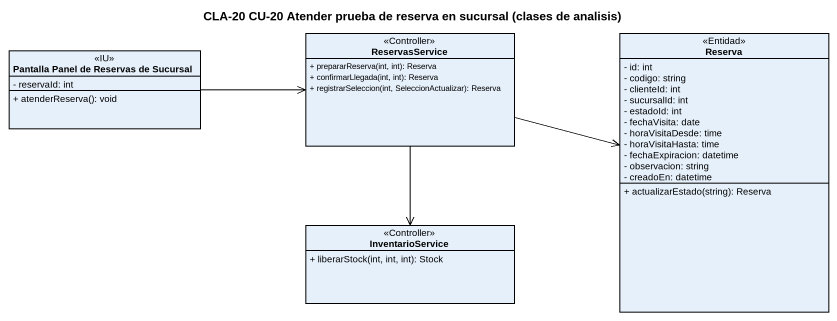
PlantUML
@startuml
title CLA-20 CU-20 Atender prueba de reserva en sucursal (clases de analisis)
hide circle
hide empty members
skinparam classAttributeIconSize 0
class "Pantalla Panel de Reservas de Sucursal" as Pantalla_Panel_de_Reservas <<IU>> {
  - reservaId: int
  + atenderReserva(): void
}
class ReservasService <<Controller>> {
  + prepararReserva(int, int): Reserva
  + confirmarLlegada(int, int): Reserva
  + registrarSeleccion(int, SeleccionActualizar): Reserva
}
class Reserva <<Entidad>> {
  - id: int
  - codigo: string
  - clienteId: int
  - sucursalId: int
  - estadoId: int
  - fechaVisita: date
  - horaVisitaDesde: time
  - horaVisitaHasta: time
  - fechaExpiracion: datetime
  - observacion: string
  - creadoEn: datetime
  + actualizarEstado(string): Reserva
}
class InventarioService <<Controller>> {
  + liberarStock(int, int, int): Stock
}
Pantalla_Panel_de_Reservas -right-> ReservasService
ReservasService -right-> Reserva
ReservasService --> InventarioService
@enduml
